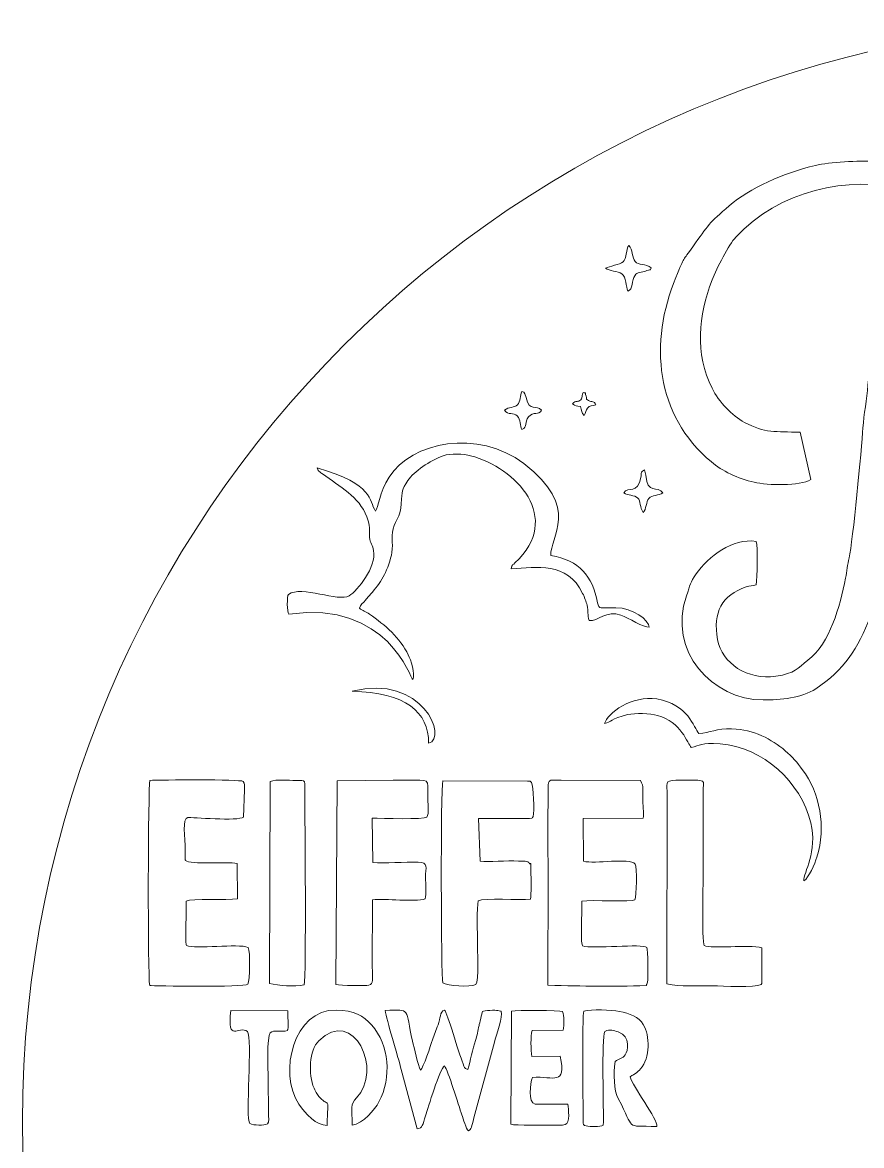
# Model space of a CAD drawing. Header units: millimetres. Extents: x -151 to 151, y -151 to 151.
# Drawn here: x -151 to -35.8, y -3.3 to 151 of the extents above; entities that cross this region are included whole.
import ezdxf

# ---------------------------------------------------------------- set-up
doc = ezdxf.new("R2010")
doc.units = ezdxf.units.MM
doc.header["$MEASUREMENT"] = 0
doc.layers.add('layer 1', color=7, linetype='Continuous')

msp = doc.modelspace()

# ---------------------------------------------------------------- linework, layer by layer
at = {"layer": 'layer 1', "color": 242, "lineweight": 20}
msp.add_ellipse((-0.0452, -0.0454), major_axis=(0, 151.0001), ratio=1, dxfattribs=at)
at = {"layer": 'layer 1', "color": 250, "lineweight": 20}
for points, knots in [([(-42.7757, 88.2061), (-44.2683, 87.2311), (-48.7066, 87.4061), (-50.5654, 87.8221), (-50.5654, 87.8221), (-52.7953, 88.3212), (-54.9598, 89.3888), (-56.4342, 90.6127), (-56.4342, 90.6127), (-64.1338, 97.0037), (-65.0044, 107.0217), (-61.3176, 115.9393), (-61.3176, 115.9393), (-60.0412, 119.0269), (-60.4557, 118.0558), (-58.97, 120.1681), (-58.97, 120.1681), (-56.9039, 123.1053), (-56.7407, 123.4229), (-53.9742, 125.792), (-53.9742, 125.792), (-51.1564, 128.2051), (-46.5, 130.2913), (-42.1338, 131.3228), (-42.1338, 131.3228), (-40.2128, 131.7766), (-36.1752, 131.9721), (-34.0124, 131.9265), (-34.0124, 131.9265), (-26.8954, 131.7764), (-20.6445, 129.7622), (-15.2774, 124.7202), (-15.2774, 124.7202), (-13.0108, 122.5907), (-10.0563, 117.5352), (-9.6627, 113.0926), (-9.6627, 113.0926), (-9.1768, 107.608), (-9.4743, 103.6024), (-11.8129, 98.4565), (-11.8129, 98.4565), (-14.3508, 92.8711), (-19.6496, 87.949), (-25.5121, 86.1041), (-25.5121, 86.1041), (-27.946, 85.3383), (-27.3339, 85.6865), (-29.0671, 85.3158), (-29.0671, 85.3158), (-32.1218, 84.6625), (-30.6236, 85.9918), (-31.2514, 83.1918), (-31.2514, 83.1918), (-31.5008, 82.08), (-31.6605, 80.5728), (-31.8293, 79.3707), (-31.8293, 79.3707), (-32.1435, 77.1339), (-33.8411, 71.2407), (-34.608, 69.3385), (-34.608, 69.3385), (-36.3593, 64.9964), (-38.1393, 62.0436), (-42.0972, 59.4666), (-42.0972, 59.4666), (-44.0593, 58.1893), (-46.943, 57.9186), (-49.31, 57.927), (-49.31, 57.927), (-56.2947, 57.9515), (-62.4854, 64.6156), (-59.8529, 72.2303), (-59.8529, 72.2303), (-59.3279, 73.7484), (-59.3458, 74.0366), (-58.5239, 75.2268), (-58.5239, 75.2268), (-56.8799, 77.6078), (-53.4703, 80.2205), (-50.302, 79.6999), (-50.302, 79.6999), (-50.0148, 78.9364), (-50.1204, 74.6663), (-50.2963, 73.7347), (-50.2963, 73.7347), (-50.8315, 73.5621), (-51.0746, 73.6532), (-51.646, 73.4569), (-51.646, 73.4569), (-54.9725, 72.3143), (-56.2837, 69.9847), (-55.582, 66.2392), (-55.582, 66.2392), (-54.9676, 62.9605), (-51.5134, 60.6176), (-47.5666, 61.1941), (-47.5666, 61.1941), (-44.8914, 61.5848), (-44.6787, 62.2536), (-43.1846, 63.3904), (-43.1846, 63.3904), (-40.0873, 65.747), (-38.8235, 70.7426), (-37.9983, 74.648), (-37.9983, 74.648), (-37.7959, 75.6057), (-37.7445, 76.4973), (-37.5188, 77.4503), (-37.5188, 77.4503), (-37.0089, 79.602), (-35.7969, 92.4443), (-35.6197, 95.2889), (-35.6197, 95.2889), (-35.5042, 97.1454), (-35.0716, 99.2327), (-34.9402, 101.1452), (-34.9402, 101.1452), (-34.7923, 103.2926), (-33.4249, 110.4598), (-32.9625, 112.3407), (-32.9625, 112.3407), (-32.5869, 113.8684), (-30.2683, 120.9849), (-29.6633, 122.0136), (-29.6633, 122.0136), (-28.0776, 122.3066), (-24.7709, 121.2663), (-23.6006, 120.6215), (-23.6006, 120.6215), (-23.5281, 119.8879), (-25.7729, 115.0175), (-26.1759, 113.6575), (-26.1759, 113.6575), (-26.5707, 112.324), (-26.872, 111.1357), (-27.2219, 109.7802), (-27.2219, 109.7802), (-27.8426, 107.3757), (-28.2511, 103.5193), (-28.6784, 101.5038), (-28.6784, 101.5038), (-29.1497, 99.2803), (-30.415, 90.2839), (-30.2537, 88.5982), (-30.2537, 88.5982), (-28.2924, 88.3891), (-24.804, 90.3957), (-23.738, 91.2088), (-23.738, 91.2088), (-21.7195, 92.7483), (-20.5992, 93.8319), (-19.2106, 95.8097), (-19.2106, 95.8097), (-16.9228, 99.0685), (-15.2936, 105.0917), (-15.2731, 110.1006), (-15.2731, 110.1006), (-15.191, 130.0437), (-41.2769, 134.225), (-53.0872, 121.4764), (-53.0872, 121.4764), (-54.0177, 120.4718), (-55.6947, 117.2237), (-56.3314, 115.5931), (-56.3314, 115.5931), (-58.2502, 110.68), (-58.7227, 105.5151), (-56.3309, 100.7207), (-56.3309, 100.7207), (-55.3958, 98.8464), (-53.5834, 96.9466), (-51.8828, 96.0404), (-51.8828, 96.0404), (-49.0516, 94.5316), (-47.6754, 94.8117), (-44.2198, 94.6781), (-44.2198, 94.6781), (-44.2198, 94.6781), (-42.7757, 88.2061), (-42.7757, 88.2061)], [0, 0, 0, 0, 0.02173913, 0.02173913, 0.02173913, 0.02173913, 0.04347826, 0.04347826, 0.04347826, 0.04347826, 0.06521739, 0.06521739, 0.06521739, 0.06521739, 0.08695652, 0.08695652, 0.08695652, 0.08695652, 0.10869565, 0.10869565, 0.10869565, 0.10869565, 0.13043478, 0.13043478, 0.13043478, 0.13043478, 0.15217391, 0.15217391, 0.15217391, 0.15217391, 0.17391304, 0.17391304, 0.17391304, 0.17391304, 0.19565217, 0.19565217, 0.19565217, 0.19565217, 0.2173913, 0.2173913, 0.2173913, 0.2173913, 0.23913043, 0.23913043, 0.23913043, 0.23913043, 0.26086957, 0.26086957, 0.26086957, 0.26086957, 0.2826087, 0.2826087, 0.2826087, 0.2826087, 0.30434783, 0.30434783, 0.30434783, 0.30434783, 0.32608696, 0.32608696, 0.32608696, 0.32608696, 0.34782609, 0.34782609, 0.34782609, 0.34782609, 0.36956522, 0.36956522, 0.36956522, 0.36956522, 0.39130435, 0.39130435, 0.39130435, 0.39130435, 0.41304348, 0.41304348, 0.41304348, 0.41304348, 0.43478261, 0.43478261, 0.43478261, 0.43478261, 0.45652174, 0.45652174, 0.45652174, 0.45652174, 0.47826087, 0.47826087, 0.47826087, 0.47826087, 0.5, 0.5, 0.5, 0.5, 0.52173913, 0.52173913, 0.52173913, 0.52173913, 0.54347826, 0.54347826, 0.54347826, 0.54347826, 0.56521739, 0.56521739, 0.56521739, 0.56521739, 0.58695652, 0.58695652, 0.58695652, 0.58695652, 0.60869565, 0.60869565, 0.60869565, 0.60869565, 0.63043478, 0.63043478, 0.63043478, 0.63043478, 0.65217391, 0.65217391, 0.65217391, 0.65217391, 0.67391304, 0.67391304, 0.67391304, 0.67391304, 0.69565217, 0.69565217, 0.69565217, 0.69565217, 0.7173913, 0.7173913, 0.7173913, 0.7173913, 0.73913043, 0.73913043, 0.73913043, 0.73913043, 0.76086957, 0.76086957, 0.76086957, 0.76086957, 0.7826087, 0.7826087, 0.7826087, 0.7826087, 0.80434783, 0.80434783, 0.80434783, 0.80434783, 0.82608696, 0.82608696, 0.82608696, 0.82608696, 0.84782609, 0.84782609, 0.84782609, 0.84782609, 0.86956522, 0.86956522, 0.86956522, 0.86956522, 0.89130435, 0.89130435, 0.89130435, 0.89130435, 0.91304348, 0.91304348, 0.91304348, 0.91304348, 0.93478261, 0.93478261, 0.93478261, 0.93478261, 0.95652174, 0.95652174, 0.95652174, 0.95652174, 1, 1, 1, 1]), ([(-70.9952, 117.2154), (-70.4594, 117.48), (-68.9725, 117.7238), (-68.5686, 118.0707), (-68.5686, 118.0707), (-68.054, 118.5128), (-68.1695, 119.8489), (-67.7553, 120.3483), (-67.7553, 120.3483), (-67.252, 119.777), (-67.3232, 118.6398), (-66.889, 118.1305), (-66.889, 118.1305), (-66.4373, 117.6006), (-65.4927, 117.8493), (-64.689, 117.2656), (-64.689, 117.2656), (-64.9734, 116.8159), (-64.5343, 117.1591), (-65.2747, 116.8773), (-65.2747, 116.8773), (-66.1796, 116.5327), (-66.5496, 116.7996), (-66.967, 116.1855), (-66.967, 116.1855), (-67.3521, 115.6189), (-67.196, 114.2635), (-67.9054, 114.0571), (-67.9054, 114.0571), (-68.1652, 114.6694), (-68.1074, 115.9976), (-68.7436, 116.4391), (-68.7436, 116.4391), (-69.2742, 116.8075), (-70.4568, 116.806), (-70.9952, 117.2154)], [0, 0, 0, 0, 0.1, 0.1, 0.1, 0.1, 0.2, 0.2, 0.2, 0.2, 0.3, 0.3, 0.3, 0.3, 0.4, 0.4, 0.4, 0.4, 0.5, 0.5, 0.5, 0.5, 0.6, 0.6, 0.6, 0.6, 0.7, 0.7, 0.7, 0.7, 0.8, 0.8, 0.8, 0.8, 1, 1, 1, 1]), ([(-84.8523, 97.7064), (-84.3099, 98.2164), (-83.4617, 98.0103), (-83.0622, 98.448), (-83.0622, 98.448), (-82.6176, 98.9347), (-82.7122, 99.7197), (-82.4523, 100.2777), (-82.4523, 100.2777), (-82.2937, 100.2072), (-82.1269, 100.417), (-81.8898, 99.455), (-81.8898, 99.455), (-81.3707, 97.3473), (-80.4552, 98.5933), (-79.7653, 97.7064), (-79.7653, 97.7064), (-80.1429, 96.9161), (-80.8824, 97.6354), (-81.543, 96.8016), (-81.543, 96.8016), (-82.108, 96.0883), (-81.6572, 95.3987), (-82.4523, 95.0671), (-82.4523, 95.0671), (-82.7305, 95.5373), (-82.6139, 96.4345), (-83.0851, 96.9228), (-83.0851, 96.9228), (-83.6279, 97.4853), (-84.3124, 96.9709), (-84.8523, 97.7064)], [0, 0, 0, 0, 0.11111111, 0.11111111, 0.11111111, 0.11111111, 0.22222222, 0.22222222, 0.22222222, 0.22222222, 0.33333333, 0.33333333, 0.33333333, 0.33333333, 0.44444444, 0.44444444, 0.44444444, 0.44444444, 0.55555556, 0.55555556, 0.55555556, 0.55555556, 0.66666667, 0.66666667, 0.66666667, 0.66666667, 0.77777778, 0.77777778, 0.77777778, 0.77777778, 1, 1, 1, 1]), ([(-73.6286, 99.6274), (-73.4363, 99.1128), (-73.8147, 99.3795), (-73.2952, 99.0498), (-73.2952, 99.0498), (-72.856, 98.7711), (-72.5029, 99.0388), (-72.3218, 98.453), (-72.3218, 98.453), (-72.8432, 98.2059), (-73.0962, 98.4307), (-73.4563, 98.0039), (-73.4563, 98.0039), (-73.7097, 97.7031), (-73.6736, 97.3445), (-73.904, 96.9929), (-73.904, 96.9929), (-74.2711, 97.3161), (-74.2409, 97.7216), (-74.4053, 98.2408), (-74.4053, 98.2408), (-74.9702, 98.3275), (-75.1139, 98.2367), (-75.5019, 98.6023), (-75.5019, 98.6023), (-74.9745, 99.1283), (-74.929, 98.7681), (-74.4915, 99.048), (-74.4915, 99.048), (-74.001, 99.362), (-74.3606, 99.5258), (-74.054, 100.1376), (-74.054, 100.1376), (-73.5037, 99.9486), (-73.9065, 100.3709), (-73.6286, 99.6274)], [0, 0, 0, 0, 0.1, 0.1, 0.1, 0.1, 0.2, 0.2, 0.2, 0.2, 0.3, 0.3, 0.3, 0.3, 0.4, 0.4, 0.4, 0.4, 0.5, 0.5, 0.5, 0.5, 0.6, 0.6, 0.6, 0.6, 0.7, 0.7, 0.7, 0.7, 0.8, 0.8, 0.8, 0.8, 1, 1, 1, 1]), ([(-102.548, 83.8318), (-102.1783, 84.4182), (-102.0362, 86.3632), (-100.6814, 88.5286), (-100.6814, 88.5286), (-97.6387, 93.3921), (-88.4932, 95.2096), (-82.1686, 90.3743), (-82.1686, 90.3743), (-74.2955, 84.3546), (-78.6331, 80.2386), (-78.4811, 77.7733), (-78.4811, 77.7733), (-74.518, 77.0636), (-72.8315, 75.0068), (-72.0511, 71.2792), (-72.0511, 71.2792), (-71.8454, 70.2962), (-71.7707, 70.6195), (-69.553, 70.601), (-69.553, 70.601), (-67.1868, 70.5813), (-65.0169, 68.881), (-64.9791, 67.919), (-64.9791, 67.919), (-65.6757, 67.8243), (-67.8743, 69.2101), (-68.8473, 69.5903), (-68.8473, 69.5903), (-70.8218, 70.3614), (-72.0173, 68.6323), (-73.2123, 68.8263), (-73.2123, 68.8263), (-73.4851, 69.6452), (-73.2928, 70.1079), (-73.5009, 70.9326), (-73.5009, 70.9326), (-73.6204, 71.4066), (-73.8578, 72.0596), (-74.1109, 72.5697), (-74.1109, 72.5697), (-76.3074, 76.9933), (-80.3707, 76.0834), (-83.9228, 75.9439), (-83.9228, 75.9439), (-83.7191, 76.6135), (-83.9258, 76.2708), (-83.4207, 76.7373), (-83.4207, 76.7373), (-76.7202, 82.9268), (-83.2744, 89.8215), (-89.4978, 91.4667), (-89.4978, 91.4667), (-90.4331, 91.7139), (-92.3081, 91.8108), (-93.2789, 91.4522), (-93.2789, 91.4522), (-95.0742, 90.789), (-97.3106, 89.2906), (-98.108, 88.0641), (-98.108, 88.0641), (-99.039, 86.6321), (-98.8552, 86.7846), (-99.0195, 84.8711), (-99.0195, 84.8711), (-99.1747, 83.0628), (-99.4578, 83.2125), (-99.9953, 81.8767), (-99.9953, 81.8767), (-100.4969, 80.6308), (-100.1032, 79.5072), (-100.3139, 78.1655), (-100.3139, 78.1655), (-100.4593, 77.2384), (-100.9568, 75.859), (-101.3289, 75.1406), (-101.3289, 75.1406), (-101.7605, 74.3071), (-102.3307, 73.4826), (-102.9769, 72.7504), (-102.9769, 72.7504), (-103.323, 72.3585), (-103.6399, 71.9879), (-103.9424, 71.6222), (-103.9424, 71.6222), (-104.2436, 71.2582), (-104.6547, 70.9979), (-104.7776, 70.5269), (-104.7776, 70.5269), (-104.2956, 70.2128), (-103.9223, 70.0808), (-103.38, 69.707), (-103.38, 69.707), (-101.2496, 68.2393), (-99.1775, 66.4291), (-98.0585, 64.11), (-98.0585, 64.11), (-97.7392, 63.4484), (-97.0753, 61.5384), (-97.4492, 60.7248), (-97.4492, 60.7248), (-97.7531, 60.74), (-100.772, 71.6222), (-114.4554, 69.7148), (-114.4554, 69.7148), (-114.7372, 69.9258), (-114.7411, 72.1837), (-114.503, 72.4294), (-114.503, 72.4294), (-112.7702, 73.6888), (-107.5556, 71.3451), (-106.1901, 72.2204), (-106.1901, 72.2204), (-105.002, 72.9821), (-102.4333, 76.1235), (-102.8181, 78.4453), (-102.8181, 78.4453), (-102.9352, 79.1522), (-103.3218, 79.5032), (-103.3746, 80.2516), (-103.3746, 80.2516), (-103.4376, 81.1439), (-103.2953, 81.5922), (-103.5614, 82.5105), (-103.5614, 82.5105), (-104.4516, 85.5842), (-106.9728, 86.8618), (-109.3938, 88.6515), (-109.3938, 88.6515), (-110.2507, 89.3269), (-110.376, 89.1402), (-110.5493, 89.7931), (-110.5493, 89.7931), (-102.6142, 87.4828), (-103.5783, 85.348), (-102.548, 83.8318)], [0, 0, 0, 0, 0.02857143, 0.02857143, 0.02857143, 0.02857143, 0.05714286, 0.05714286, 0.05714286, 0.05714286, 0.08571429, 0.08571429, 0.08571429, 0.08571429, 0.11428571, 0.11428571, 0.11428571, 0.11428571, 0.14285714, 0.14285714, 0.14285714, 0.14285714, 0.17142857, 0.17142857, 0.17142857, 0.17142857, 0.2, 0.2, 0.2, 0.2, 0.22857143, 0.22857143, 0.22857143, 0.22857143, 0.25714286, 0.25714286, 0.25714286, 0.25714286, 0.28571429, 0.28571429, 0.28571429, 0.28571429, 0.31428571, 0.31428571, 0.31428571, 0.31428571, 0.34285714, 0.34285714, 0.34285714, 0.34285714, 0.37142857, 0.37142857, 0.37142857, 0.37142857, 0.4, 0.4, 0.4, 0.4, 0.42857143, 0.42857143, 0.42857143, 0.42857143, 0.45714286, 0.45714286, 0.45714286, 0.45714286, 0.48571429, 0.48571429, 0.48571429, 0.48571429, 0.51428571, 0.51428571, 0.51428571, 0.51428571, 0.54285714, 0.54285714, 0.54285714, 0.54285714, 0.57142857, 0.57142857, 0.57142857, 0.57142857, 0.6, 0.6, 0.6, 0.6, 0.62857143, 0.62857143, 0.62857143, 0.62857143, 0.65714286, 0.65714286, 0.65714286, 0.65714286, 0.68571429, 0.68571429, 0.68571429, 0.68571429, 0.71428571, 0.71428571, 0.71428571, 0.71428571, 0.74285714, 0.74285714, 0.74285714, 0.74285714, 0.77142857, 0.77142857, 0.77142857, 0.77142857, 0.8, 0.8, 0.8, 0.8, 0.82857143, 0.82857143, 0.82857143, 0.82857143, 0.85714286, 0.85714286, 0.85714286, 0.85714286, 0.88571429, 0.88571429, 0.88571429, 0.88571429, 0.91428571, 0.91428571, 0.91428571, 0.91428571, 0.94285714, 0.94285714, 0.94285714, 0.94285714, 1, 1, 1, 1]), ([(-66.0982, 88.6528), (-66.0228, 89.2603), (-66.152, 89.271), (-65.6122, 89.5162), (-65.6122, 89.5162), (-65.6122, 89.5162), (-65.4248, 88.7842), (-65.4248, 88.7842), (-65.4248, 88.7842), (-65.3081, 86.0628), (-63.7673, 87.4443), (-63.1075, 86.3591), (-63.1075, 86.3591), (-63.6126, 85.9976), (-64.6003, 86.0852), (-65.0283, 85.5914), (-65.0283, 85.5914), (-65.395, 85.1684), (-65.3553, 84.0938), (-65.8057, 83.6752), (-65.8057, 83.6752), (-66.2643, 84.3273), (-66.1539, 85.2924), (-66.5257, 85.6435), (-66.5257, 85.6435), (-67.0054, 86.0966), (-67.9321, 85.9809), (-68.465, 86.3591), (-68.465, 86.3591), (-67.9278, 87.4646), (-66.5167, 85.8934), (-66.0982, 88.6528)], [0, 0, 0, 0, 0.11111111, 0.11111111, 0.11111111, 0.11111111, 0.22222222, 0.22222222, 0.22222222, 0.22222222, 0.33333333, 0.33333333, 0.33333333, 0.33333333, 0.44444444, 0.44444444, 0.44444444, 0.44444444, 0.55555556, 0.55555556, 0.55555556, 0.55555556, 0.66666667, 0.66666667, 0.66666667, 0.66666667, 0.77777778, 0.77777778, 0.77777778, 0.77777778, 1, 1, 1, 1]), ([(-95.2727, 51.9867), (-95.2083, 56.2634), (-98.4887, 58.9749), (-105.7748, 59.1184), (-105.7748, 59.1184), (-96.0702, 61.6275), (-92.5988, 52.6078), (-95.2727, 51.9867)], [0, 0, 0, 0, 0.33333333, 0.33333333, 0.33333333, 0.33333333, 1, 1, 1, 1]), ([(-71.0904, 54.6805), (-70.7291, 56.1014), (-67.3227, 58.6165), (-63.9296, 58.0628), (-63.9296, 58.0628), (-59.6084, 57.3575), (-58.8608, 54.1306), (-58.1574, 53.3048), (-58.1574, 53.3048), (-56.6267, 53.4183), (-55.7108, 54.0166), (-53.6574, 53.9565), (-53.6574, 53.9565), (-51.921, 53.9057), (-50.9157, 53.6231), (-49.5189, 53.0122), (-49.5189, 53.0122), (-47.0602, 51.9366), (-45.2134, 50.1115), (-43.9449, 48.4021), (-43.9449, 48.4021), (-41.5193, 45.1333), (-40.6493, 40.5213), (-41.9474, 36.3474), (-41.9474, 36.3474), (-42.2116, 35.4979), (-43.0632, 33.4355), (-43.7459, 33.082), (-43.7459, 33.082), (-43.8062, 34.225), (-41.8031, 37.0908), (-42.7818, 41.0688), (-42.7818, 41.0688), (-44.1621, 46.6788), (-49.3033, 51.4384), (-55.2442, 51.9114), (-55.2442, 51.9114), (-57.9274, 52.1249), (-57.9269, 51.625), (-59.2072, 51.4083), (-59.2072, 51.4083), (-59.6678, 51.8962), (-60.6105, 54.9693), (-63.8199, 55.8025), (-63.8199, 55.8025), (-64.7835, 56.0528), (-66.9527, 56.1685), (-67.9339, 55.9202), (-67.9339, 55.9202), (-70.2722, 55.3281), (-70.1735, 54.9324), (-71.0904, 54.6805)], [0, 0, 0, 0, 0.07142857, 0.07142857, 0.07142857, 0.07142857, 0.14285714, 0.14285714, 0.14285714, 0.14285714, 0.21428571, 0.21428571, 0.21428571, 0.21428571, 0.28571429, 0.28571429, 0.28571429, 0.28571429, 0.35714286, 0.35714286, 0.35714286, 0.35714286, 0.42857143, 0.42857143, 0.42857143, 0.42857143, 0.5, 0.5, 0.5, 0.5, 0.57142857, 0.57142857, 0.57142857, 0.57142857, 0.64285714, 0.64285714, 0.64285714, 0.64285714, 0.71428571, 0.71428571, 0.71428571, 0.71428571, 0.78571429, 0.78571429, 0.78571429, 0.78571429, 0.85714286, 0.85714286, 0.85714286, 0.85714286, 1, 1, 1, 1]), ([(-133.5701, 18.7234), (-133.8645, 19.8676), (-133.7879, 46.1876), (-133.5416, 46.8758), (-133.5416, 46.8758), (-132.1232, 46.9759), (-121.1708, 47.0382), (-120.7369, 46.7523), (-120.7369, 46.7523), (-120.4695, 46.4182), (-120.5553, 46.1672), (-120.5689, 45.6056), (-120.5689, 45.6056), (-120.5689, 45.6056), (-120.6902, 41.8585), (-120.6902, 41.8585), (-120.6902, 41.8585), (-121.3341, 41.2496), (-127.929, 41.8326), (-128.3209, 41.7826), (-128.3209, 41.7826), (-129.1498, 41.6767), (-128.6805, 39.1125), (-128.7156, 37.2348), (-128.7156, 37.2348), (-128.7156, 37.2348), (-128.6826, 35.9863), (-128.6826, 35.9863), (-128.6826, 35.9863), (-128.6797, 36.005), (-128.6688, 35.912), (-128.6524, 35.8784), (-128.6524, 35.8784), (-128.0178, 35.3235), (-122.9737, 35.7146), (-121.5616, 35.4937), (-121.5616, 35.4937), (-121.5616, 35.4937), (-121.5101, 30.6077), (-121.5101, 30.6077), (-121.5101, 30.6077), (-122.8846, 30.4129), (-127.855, 30.7428), (-128.563, 30.2967), (-128.563, 30.2967), (-128.563, 30.2967), (-128.6138, 24.8389), (-128.6138, 24.8389), (-128.6138, 24.8389), (-128.6103, 24.6247), (-128.6036, 24.6186), (-128.5831, 24.441), (-128.5831, 24.441), (-128.5798, 24.4114), (-128.5603, 24.3037), (-128.5572, 24.3231), (-128.5572, 24.3231), (-128.5544, 24.3421), (-128.543, 24.2449), (-128.5274, 24.2086), (-128.5274, 24.2086), (-127.3195, 23.6458), (-121.375, 24.5301), (-120.0583, 23.9491), (-120.0583, 23.9491), (-119.7355, 23.3843), (-119.7959, 19.4522), (-120.0903, 18.8876), (-120.0903, 18.8876), (-120.4714, 18.4463), (-133.2108, 18.6459), (-133.5701, 18.7234)], [0, 0, 0, 0, 0.05263158, 0.05263158, 0.05263158, 0.05263158, 0.10526316, 0.10526316, 0.10526316, 0.10526316, 0.15789474, 0.15789474, 0.15789474, 0.15789474, 0.21052632, 0.21052632, 0.21052632, 0.21052632, 0.26315789, 0.26315789, 0.26315789, 0.26315789, 0.31578947, 0.31578947, 0.31578947, 0.31578947, 0.36842105, 0.36842105, 0.36842105, 0.36842105, 0.42105263, 0.42105263, 0.42105263, 0.42105263, 0.47368421, 0.47368421, 0.47368421, 0.47368421, 0.52631579, 0.52631579, 0.52631579, 0.52631579, 0.57894737, 0.57894737, 0.57894737, 0.57894737, 0.63157895, 0.63157895, 0.63157895, 0.63157895, 0.68421053, 0.68421053, 0.68421053, 0.68421053, 0.73684211, 0.73684211, 0.73684211, 0.73684211, 0.78947368, 0.78947368, 0.78947368, 0.78947368, 0.84210526, 0.84210526, 0.84210526, 0.84210526, 0.89473684, 0.89473684, 0.89473684, 0.89473684, 1, 1, 1, 1]), ([(-117.0459, 46.7464), (-116.1447, 47.0707), (-114.5758, 46.8825), (-113.4884, 46.8749), (-113.4884, 46.8749), (-112.0256, 46.8647), (-112.2677, 47.1498), (-112.264, 44.4041), (-112.264, 44.4041), (-112.2616, 42.6526), (-112.0526, 19.7434), (-112.3521, 18.8005), (-112.3521, 18.8005), (-113.7324, 18.5649), (-115.8071, 18.696), (-117.1216, 18.9858), (-117.1216, 18.9858), (-117.1216, 18.9858), (-117.0459, 46.7464), (-117.0459, 46.7464)], [0, 0, 0, 0, 0.16666667, 0.16666667, 0.16666667, 0.16666667, 0.33333333, 0.33333333, 0.33333333, 0.33333333, 0.5, 0.5, 0.5, 0.5, 0.66666667, 0.66666667, 0.66666667, 0.66666667, 1, 1, 1, 1]), ([(-100.1486, 46.897), (-95.28, 46.8921), (-95.3359, 47.3006), (-95.3778, 45.6049), (-95.3778, 45.6049), (-95.3892, 45.1473), (-95.3789, 44.7117), (-95.3722, 44.2548), (-95.3722, 44.2548), (-95.361, 43.4972), (-95.188, 42.402), (-95.4996, 41.8208), (-95.4996, 41.8208), (-95.8653, 41.4975), (-101.6819, 41.6688), (-103.001, 41.7024), (-103.001, 41.7024), (-103.001, 41.7024), (-102.9424, 35.6274), (-102.9424, 35.6274), (-102.9424, 35.6274), (-101.3167, 35.4597), (-98.5149, 35.6942), (-96.6847, 35.6449), (-96.6847, 35.6449), (-95.2466, 35.6062), (-95.6901, 34.969), (-95.6876, 33.5047), (-95.6876, 33.5047), (-95.6863, 32.6924), (-95.5452, 31.3083), (-95.7243, 30.602), (-95.7243, 30.602), (-97.1731, 30.1951), (-101.1722, 30.6616), (-102.9856, 30.4945), (-102.9856, 30.4945), (-102.9856, 30.4945), (-103.0021, 21.2615), (-103.0021, 21.2615), (-103.0021, 21.2615), (-103.0093, 19.5601), (-102.7389, 18.948), (-103.4836, 18.7631), (-103.4836, 18.7631), (-103.865, 18.6683), (-107.3573, 18.7026), (-108.0015, 18.8731), (-108.0015, 18.8731), (-108.0015, 18.8731), (-107.8231, 46.8328), (-107.8231, 46.8328), (-107.8231, 46.8328), (-107.8231, 46.8328), (-100.1486, 46.897), (-100.1486, 46.897)], [0, 0, 0, 0, 0.06666667, 0.06666667, 0.06666667, 0.06666667, 0.13333333, 0.13333333, 0.13333333, 0.13333333, 0.2, 0.2, 0.2, 0.2, 0.26666667, 0.26666667, 0.26666667, 0.26666667, 0.33333333, 0.33333333, 0.33333333, 0.33333333, 0.4, 0.4, 0.4, 0.4, 0.46666667, 0.46666667, 0.46666667, 0.46666667, 0.53333333, 0.53333333, 0.53333333, 0.53333333, 0.6, 0.6, 0.6, 0.6, 0.66666667, 0.66666667, 0.66666667, 0.66666667, 0.73333333, 0.73333333, 0.73333333, 0.73333333, 0.8, 0.8, 0.8, 0.8, 0.86666667, 0.86666667, 0.86666667, 0.86666667, 1, 1, 1, 1]), ([(-81.4125, 35.4464), (-81.2315, 35.3901), (-81.2051, 35.7908), (-81.2123, 34.4117), (-81.2123, 34.4117), (-81.2172, 33.4839), (-81.1324, 31.1953), (-81.2922, 30.5691), (-81.2922, 30.5691), (-82.6659, 30.4348), (-87.7311, 30.7666), (-88.4511, 30.3597), (-88.4511, 30.3597), (-88.6809, 29.4898), (-88.5529, 25.74), (-88.5608, 24.5462), (-88.5608, 24.5462), (-88.5638, 24.0739), (-88.3505, 19.1936), (-88.7741, 18.8667), (-88.7741, 18.8667), (-89.6238, 18.4421), (-92.6783, 18.6776), (-93.315, 19.1051), (-93.315, 19.1051), (-93.5491, 19.6905), (-93.638, 45.8829), (-93.3176, 46.8464), (-93.3176, 46.8464), (-93.3176, 46.8464), (-81.6972, 46.7852), (-81.6972, 46.7852), (-81.6972, 46.7852), (-80.9818, 46.7163), (-81.433, 46.868), (-81.1469, 46.5819), (-81.1469, 46.5819), (-80.8401, 46.1832), (-80.7343, 42.5466), (-80.9044, 41.9201), (-80.9044, 41.9201), (-81.1483, 41.6661), (-80.7242, 41.8011), (-81.3951, 41.6518), (-81.3951, 41.6518), (-81.3951, 41.6518), (-88.3993, 41.654), (-88.3993, 41.654), (-88.3993, 41.654), (-88.3993, 41.654), (-88.1918, 35.7756), (-88.1918, 35.7756), (-88.1918, 35.7756), (-87.0327, 35.6533), (-84.5217, 35.9019), (-82.9021, 35.8166), (-82.9021, 35.8166), (-82.2687, 35.7832), (-81.6613, 35.9342), (-81.4125, 35.4464)], [0, 0, 0, 0, 0.0625, 0.0625, 0.0625, 0.0625, 0.125, 0.125, 0.125, 0.125, 0.1875, 0.1875, 0.1875, 0.1875, 0.25, 0.25, 0.25, 0.25, 0.3125, 0.3125, 0.3125, 0.3125, 0.375, 0.375, 0.375, 0.375, 0.4375, 0.4375, 0.4375, 0.4375, 0.5, 0.5, 0.5, 0.5, 0.5625, 0.5625, 0.5625, 0.5625, 0.625, 0.625, 0.625, 0.625, 0.6875, 0.6875, 0.6875, 0.6875, 0.75, 0.75, 0.75, 0.75, 0.8125, 0.8125, 0.8125, 0.8125, 0.875, 0.875, 0.875, 0.875, 1, 1, 1, 1]), ([(-78.8471, 33.9526), (-78.8371, 36.4508), (-78.9462, 38.9101), (-78.8919, 41.4179), (-78.8919, 41.4179), (-78.7541, 47.768), (-79.3477, 46.8978), (-77.0534, 46.8977), (-77.0534, 46.8977), (-77.0534, 46.8977), (-66.1788, 46.8569), (-66.1788, 46.8569), (-66.1788, 46.8569), (-65.6409, 45.9817), (-65.8968, 45.4951), (-65.8684, 44.4042), (-65.8684, 44.4042), (-65.8488, 43.6516), (-65.6834, 42.401), (-65.8066, 41.6783), (-65.8066, 41.6783), (-65.8066, 41.6783), (-74.0244, 41.6668), (-74.0244, 41.6668), (-74.0244, 41.6668), (-74.0244, 41.6668), (-74.0082, 35.783), (-74.0082, 35.783), (-74.0082, 35.783), (-72.4211, 35.3884), (-67.713, 36.2729), (-66.889, 35.4039), (-66.889, 35.4039), (-66.5877, 34.9619), (-66.7266, 30.9839), (-66.9521, 30.478), (-66.9521, 30.478), (-67.2493, 30.1559), (-72.9182, 30.5124), (-74.2135, 30.3175), (-74.2135, 30.3175), (-74.2135, 30.3175), (-74.2546, 26.0394), (-74.2546, 26.0394), (-74.2546, 26.0394), (-74.2558, 25.379), (-74.3347, 24.6313), (-74.1343, 24.1665), (-74.1343, 24.1665), (-72.8346, 23.7195), (-65.8007, 24.5013), (-65.308, 23.9491), (-65.308, 23.9491), (-65.1343, 23.7544), (-65.1147, 19.6172), (-65.2068, 19.1791), (-65.2068, 19.1791), (-65.2068, 19.1791), (-65.2993, 18.9137), (-65.2993, 18.9137), (-65.2993, 18.9137), (-65.3071, 18.9344), (-65.3319, 18.8254), (-65.3531, 18.7304), (-65.3531, 18.7304), (-70.2456, 18.5409), (-73.8105, 18.6425), (-78.8741, 18.7541), (-78.8741, 18.7541), (-78.8741, 18.7541), (-78.8471, 33.9526), (-78.8471, 33.9526)], [0, 0, 0, 0, 0.05263158, 0.05263158, 0.05263158, 0.05263158, 0.10526316, 0.10526316, 0.10526316, 0.10526316, 0.15789474, 0.15789474, 0.15789474, 0.15789474, 0.21052632, 0.21052632, 0.21052632, 0.21052632, 0.26315789, 0.26315789, 0.26315789, 0.26315789, 0.31578947, 0.31578947, 0.31578947, 0.31578947, 0.36842105, 0.36842105, 0.36842105, 0.36842105, 0.42105263, 0.42105263, 0.42105263, 0.42105263, 0.47368421, 0.47368421, 0.47368421, 0.47368421, 0.52631579, 0.52631579, 0.52631579, 0.52631579, 0.57894737, 0.57894737, 0.57894737, 0.57894737, 0.63157895, 0.63157895, 0.63157895, 0.63157895, 0.68421053, 0.68421053, 0.68421053, 0.68421053, 0.73684211, 0.73684211, 0.73684211, 0.73684211, 0.78947368, 0.78947368, 0.78947368, 0.78947368, 0.84210526, 0.84210526, 0.84210526, 0.84210526, 0.89473684, 0.89473684, 0.89473684, 0.89473684, 1, 1, 1, 1]), ([(-62.4942, 44.852), (-62.4937, 46.4667), (-62.914, 46.8859), (-61.3183, 46.8945), (-61.3183, 46.8945), (-60.6437, 46.898), (-58.5312, 46.9842), (-58.0144, 46.8927), (-58.0144, 46.8927), (-57.3536, 46.7753), (-57.5465, 46.5626), (-57.5584, 45.7584), (-57.5584, 45.7584), (-57.5584, 45.7584), (-57.5434, 36.1922), (-57.5434, 36.1922), (-57.5434, 36.1922), (-57.5413, 34.4559), (-57.7609, 24.5627), (-57.4282, 24.2264), (-57.4282, 24.2264), (-56.4432, 23.6922), (-51.2753, 24.409), (-49.5263, 23.8937), (-49.5263, 23.8937), (-49.5263, 23.8937), (-49.4977, 19.0719), (-49.4977, 19.0719), (-49.4977, 19.0719), (-49.5041, 19.0425), (-49.5358, 18.9371), (-49.5413, 18.9573), (-49.5413, 18.9573), (-49.5467, 18.9772), (-49.5686, 18.8804), (-49.5904, 18.8463), (-49.5904, 18.8463), (-50.3808, 18.3982), (-54.9455, 18.6439), (-56.2077, 18.6869), (-56.2077, 18.6869), (-58.2732, 18.7572), (-60.737, 18.4613), (-62.5488, 18.9729), (-62.5488, 18.9729), (-62.5488, 18.9729), (-62.4942, 44.852), (-62.4942, 44.852)], [0, 0, 0, 0, 0.07692308, 0.07692308, 0.07692308, 0.07692308, 0.15384615, 0.15384615, 0.15384615, 0.15384615, 0.23076923, 0.23076923, 0.23076923, 0.23076923, 0.30769231, 0.30769231, 0.30769231, 0.30769231, 0.38461538, 0.38461538, 0.38461538, 0.38461538, 0.46153846, 0.46153846, 0.46153846, 0.46153846, 0.53846154, 0.53846154, 0.53846154, 0.53846154, 0.61538462, 0.61538462, 0.61538462, 0.61538462, 0.69230769, 0.69230769, 0.69230769, 0.69230769, 0.76923077, 0.76923077, 0.76923077, 0.76923077, 0.84615385, 0.84615385, 0.84615385, 0.84615385, 1, 1, 1, 1]), ([(-109.2033, -0.4874), (-110.6184, -0.5437), (-112.2472, 1.1199), (-113.0901, 2.4074), (-113.0901, 2.4074), (-115.9502, 6.7754), (-113.7909, 15.4494), (-107.9476, 15.3556), (-107.9476, 15.3556), (-105.4615, 15.3155), (-104.2457, 14.6161), (-103.0673, 13.2798), (-103.0673, 13.2798), (-100.6675, 10.5579), (-100.3128, 6.1089), (-102.0902, 2.7394), (-102.0902, 2.7394), (-102.6346, 1.7074), (-104.2782, -0.2807), (-105.7616, -0.4325), (-105.7616, -0.4325), (-105.7603, 1.8978), (-106.0499, 2.3912), (-105.1812, 3.2819), (-105.1812, 3.2819), (-101.4887, 7.0678), (-105.5121, 15.9067), (-110.3568, 11.1207), (-110.3568, 11.1207), (-111.6319, 9.8612), (-111.8514, 6.5226), (-111.0042, 4.627), (-111.0042, 4.627), (-110.7185, 3.9878), (-110.5627, 3.7626), (-110.1901, 3.3513), (-110.1901, 3.3513), (-108.8471, 1.8696), (-109.0818, 3.8171), (-109.2033, -0.4874)], [0, 0, 0, 0, 0.09090909, 0.09090909, 0.09090909, 0.09090909, 0.18181818, 0.18181818, 0.18181818, 0.18181818, 0.27272727, 0.27272727, 0.27272727, 0.27272727, 0.36363636, 0.36363636, 0.36363636, 0.36363636, 0.45454545, 0.45454545, 0.45454545, 0.45454545, 0.54545455, 0.54545455, 0.54545455, 0.54545455, 0.63636364, 0.63636364, 0.63636364, 0.63636364, 0.72727273, 0.72727273, 0.72727273, 0.72727273, 0.81818182, 0.81818182, 0.81818182, 0.81818182, 1, 1, 1, 1]), ([(-95.6907, 0.849), (-96.0806, -0.4033), (-96.089, -0.9118), (-96.8493, -0.9628), (-96.8493, -0.9628), (-96.8493, -0.9628), (-99.0299, 7.1667), (-99.0299, 7.1667), (-99.0299, 7.1667), (-99.4391, 8.8824), (-101.092, 14.0983), (-101.2226, 15.286), (-101.2226, 15.286), (-97.5176, 15.4724), (-98.5815, 15.6167), (-97.4656, 11.0633), (-97.4656, 11.0633), (-97.2704, 10.2667), (-96.7205, 7.7013), (-96.3994, 7.1152), (-96.3994, 7.1152), (-95.9768, 7.3997), (-94.9734, 10.5087), (-94.7362, 11.2567), (-94.7362, 11.2567), (-94.5063, 11.9822), (-94.2265, 12.5928), (-93.9732, 13.3245), (-93.9732, 13.3245), (-93.6589, 14.2324), (-93.7255, 15.0809), (-93.1, 15.3516), (-93.1, 15.3516), (-92.6905, 14.9792), (-91.1773, 9.5627), (-90.5429, 7.9883), (-90.5429, 7.9883), (-90.2969, 7.3784), (-90.4456, 7.4157), (-89.8861, 7.1873), (-89.8861, 7.1873), (-89.5304, 8.3641), (-89.2265, 10.027), (-88.8258, 11.1841), (-88.8258, 11.1841), (-88.5924, 11.8574), (-88.5088, 12.5203), (-88.3437, 13.2095), (-88.3437, 13.2095), (-88.268, 13.5259), (-87.9605, 14.8799), (-87.8513, 15.1399), (-87.8513, 15.1399), (-87.6525, 15.3526), (-86.0616, 15.3356), (-85.7566, 15.2938), (-85.7566, 15.2938), (-85.7566, 15.2938), (-85.3921, 15.1935), (-85.3921, 15.1935), (-85.3921, 15.1935), (-85.3721, 15.2277), (-85.3166, 15.1668), (-85.2825, 15.1464), (-85.2825, 15.1464), (-85.0227, 14.6166), (-85.9947, 11.7762), (-86.2204, 10.9517), (-86.2204, 10.9517), (-86.2204, 10.9517), (-89.0513, 0.5316), (-89.0513, 0.5316), (-89.0513, 0.5316), (-89.3751, -0.6851), (-89.3694, -1.0449), (-89.8006, -1.2437), (-89.8006, -1.2437), (-90.0893, -1.0172), (-90.5486, 0.4604), (-90.7044, 0.9441), (-90.7044, 0.9441), (-91.1451, 2.3127), (-92.5926, 7.0678), (-93.1, 7.6851), (-93.1, 7.6851), (-93.7084, 7.3394), (-95.3815, 1.842), (-95.6907, 0.849)], [0, 0, 0, 0, 0.04347826, 0.04347826, 0.04347826, 0.04347826, 0.08695652, 0.08695652, 0.08695652, 0.08695652, 0.13043478, 0.13043478, 0.13043478, 0.13043478, 0.17391304, 0.17391304, 0.17391304, 0.17391304, 0.2173913, 0.2173913, 0.2173913, 0.2173913, 0.26086957, 0.26086957, 0.26086957, 0.26086957, 0.30434783, 0.30434783, 0.30434783, 0.30434783, 0.34782609, 0.34782609, 0.34782609, 0.34782609, 0.39130435, 0.39130435, 0.39130435, 0.39130435, 0.43478261, 0.43478261, 0.43478261, 0.43478261, 0.47826087, 0.47826087, 0.47826087, 0.47826087, 0.52173913, 0.52173913, 0.52173913, 0.52173913, 0.56521739, 0.56521739, 0.56521739, 0.56521739, 0.60869565, 0.60869565, 0.60869565, 0.60869565, 0.65217391, 0.65217391, 0.65217391, 0.65217391, 0.69565217, 0.69565217, 0.69565217, 0.69565217, 0.73913043, 0.73913043, 0.73913043, 0.73913043, 0.7826087, 0.7826087, 0.7826087, 0.7826087, 0.82608696, 0.82608696, 0.82608696, 0.82608696, 0.86956522, 0.86956522, 0.86956522, 0.86956522, 0.91304348, 0.91304348, 0.91304348, 0.91304348, 1, 1, 1, 1]), ([(-71.2846, -0.4708), (-71.7375, -0.6437), (-73.1084, -0.7141), (-73.6084, -0.5666), (-73.6084, -0.5666), (-74.0561, -0.4345), (-74.0049, -0.4655), (-74.039, 0.1968), (-74.039, 0.1968), (-74.039, 0.1968), (-74.0643, 6.0323), (-74.0643, 6.0323), (-74.0643, 6.0323), (-74.0661, 7.6123), (-74.1598, 14.1114), (-73.9642, 15.2016), (-73.9642, 15.2016), (-72.9051, 15.4789), (-70.1867, 15.3616), (-69.0549, 15.1721), (-69.0549, 15.1721), (-67.6631, 14.9388), (-66.3875, 14.353), (-65.7866, 13.3657), (-65.7866, 13.3657), (-64.8594, 11.8424), (-64.8247, 8.7586), (-66.1599, 7.2815), (-66.1599, 7.2815), (-66.3516, 7.0695), (-66.6269, 6.7964), (-66.8601, 6.6319), (-66.8601, 6.6319), (-67.2057, 6.388), (-67.2461, 6.4866), (-67.5804, 6.1816), (-67.5804, 6.1816), (-67.3346, 4.9356), (-63.7105, 0.3154), (-63.941, -0.6387), (-63.941, -0.6387), (-68.4664, -0.5015), (-66.8638, -1.1691), (-69.1862, 3.1146), (-69.1862, 3.1146), (-69.8776, 4.3901), (-69.8559, 6.5665), (-69.6677, 8.2718), (-69.6677, 8.2718), (-69.1398, 8.742), (-68.6302, 8.6113), (-68.252, 9.2032), (-68.252, 9.2032), (-67.937, 9.6963), (-67.4267, 11.7308), (-69.2261, 12.3396), (-69.2261, 12.3396), (-69.8598, 12.554), (-70.3467, 12.7606), (-71.0546, 12.421), (-71.0546, 12.421), (-71.5717, 11.534), (-71.1742, 1.4821), (-71.2846, -0.4708)], [0, 0, 0, 0, 0.05882353, 0.05882353, 0.05882353, 0.05882353, 0.11764706, 0.11764706, 0.11764706, 0.11764706, 0.17647059, 0.17647059, 0.17647059, 0.17647059, 0.23529412, 0.23529412, 0.23529412, 0.23529412, 0.29411765, 0.29411765, 0.29411765, 0.29411765, 0.35294118, 0.35294118, 0.35294118, 0.35294118, 0.41176471, 0.41176471, 0.41176471, 0.41176471, 0.47058824, 0.47058824, 0.47058824, 0.47058824, 0.52941176, 0.52941176, 0.52941176, 0.52941176, 0.58823529, 0.58823529, 0.58823529, 0.58823529, 0.64705882, 0.64705882, 0.64705882, 0.64705882, 0.70588235, 0.70588235, 0.70588235, 0.70588235, 0.76470588, 0.76470588, 0.76470588, 0.76470588, 0.82352941, 0.82352941, 0.82352941, 0.82352941, 0.88235294, 0.88235294, 0.88235294, 0.88235294, 1, 1, 1, 1]), ([(-114.663, 12.5626), (-115.4318, 12.2176), (-116.5654, 12.7645), (-117.0127, 12.2114), (-117.0127, 12.2114), (-117.5303, 11.6875), (-117.3072, 7.0964), (-117.2904, 6.0323), (-117.2904, 6.0323), (-117.2904, 6.0323), (-117.2644, 1.1036), (-117.2644, 1.1036), (-117.2644, 1.1036), (-117.2447, 0.8118), (-117.1285, -0.0827), (-117.3706, -0.2843), (-117.3706, -0.2843), (-117.8782, -0.503), (-119.2767, -0.5035), (-119.82, -0.2386), (-119.82, -0.2386), (-120.4742, 0.3866), (-119.4092, 11.5469), (-120.1563, 12.3894), (-120.1563, 12.3894), (-121.3477, 13.3673), (-122.9494, 10.599), (-122.437, 15.3089), (-122.437, 15.3089), (-122.437, 15.3089), (-114.5932, 15.251), (-114.5932, 15.251), (-114.5932, 15.251), (-114.5932, 15.251), (-114.5501, 12.9195), (-114.5501, 12.9195), (-114.5501, 12.9195), (-114.5564, 12.8798), (-114.5742, 12.8265), (-114.5804, 12.7951), (-114.5804, 12.7951), (-114.5864, 12.7647), (-114.6143, 12.6572), (-114.6193, 12.6772), (-114.6193, 12.6772), (-114.6244, 12.697), (-114.6431, 12.5984), (-114.663, 12.5626)], [0, 0, 0, 0, 0.07692308, 0.07692308, 0.07692308, 0.07692308, 0.15384615, 0.15384615, 0.15384615, 0.15384615, 0.23076923, 0.23076923, 0.23076923, 0.23076923, 0.30769231, 0.30769231, 0.30769231, 0.30769231, 0.38461538, 0.38461538, 0.38461538, 0.38461538, 0.46153846, 0.46153846, 0.46153846, 0.46153846, 0.53846154, 0.53846154, 0.53846154, 0.53846154, 0.61538462, 0.61538462, 0.61538462, 0.61538462, 0.69230769, 0.69230769, 0.69230769, 0.69230769, 0.76923077, 0.76923077, 0.76923077, 0.76923077, 0.84615385, 0.84615385, 0.84615385, 0.84615385, 1, 1, 1, 1]), ([(-83.8693, 15.2048), (-83.1581, 15.3565), (-77.289, 15.3302), (-76.8782, 15.1399), (-76.8782, 15.1399), (-76.5813, 14.5706), (-76.6901, 13.3619), (-76.7705, 12.5694), (-76.7705, 12.5694), (-76.7705, 12.5694), (-81.0669, 12.5534), (-81.0669, 12.5534), (-81.0669, 12.5534), (-81.2885, 11.7374), (-81.2012, 9.893), (-81.1077, 8.9681), (-81.1077, 8.9681), (-81.1077, 8.9681), (-77.1984, 9.0355), (-77.1984, 9.0355), (-77.1984, 9.0355), (-76.2909, 4.799), (-78.0677, 6.3526), (-81.0148, 6.0891), (-81.0148, 6.0891), (-81.3158, 5.2827), (-81.6419, 2.6697), (-80.6307, 2.423), (-80.6307, 2.423), (-80.6307, 2.423), (-76.1552, 2.4332), (-76.1552, 2.4332), (-76.1552, 2.4332), (-76.0676, 1.7663), (-75.7812, -0.1675), (-76.4929, -0.3777), (-76.4929, -0.3777), (-76.9999, -0.5274), (-77.5771, -0.4559), (-78.1031, -0.446), (-78.1031, -0.446), (-79.1339, -0.4267), (-83.4264, -0.5486), (-83.9563, -0.3168), (-83.9563, -0.3168), (-83.9563, -0.3168), (-83.8693, 15.2048), (-83.8693, 15.2048)], [0, 0, 0, 0, 0.07692308, 0.07692308, 0.07692308, 0.07692308, 0.15384615, 0.15384615, 0.15384615, 0.15384615, 0.23076923, 0.23076923, 0.23076923, 0.23076923, 0.30769231, 0.30769231, 0.30769231, 0.30769231, 0.38461538, 0.38461538, 0.38461538, 0.38461538, 0.46153846, 0.46153846, 0.46153846, 0.46153846, 0.53846154, 0.53846154, 0.53846154, 0.53846154, 0.61538462, 0.61538462, 0.61538462, 0.61538462, 0.69230769, 0.69230769, 0.69230769, 0.69230769, 0.76923077, 0.76923077, 0.76923077, 0.76923077, 0.84615385, 0.84615385, 0.84615385, 0.84615385, 1, 1, 1, 1])]:
    msp.add_open_spline(points, degree=3, knots=knots, dxfattribs=at)

doc.saveas('drawing.dxf')
